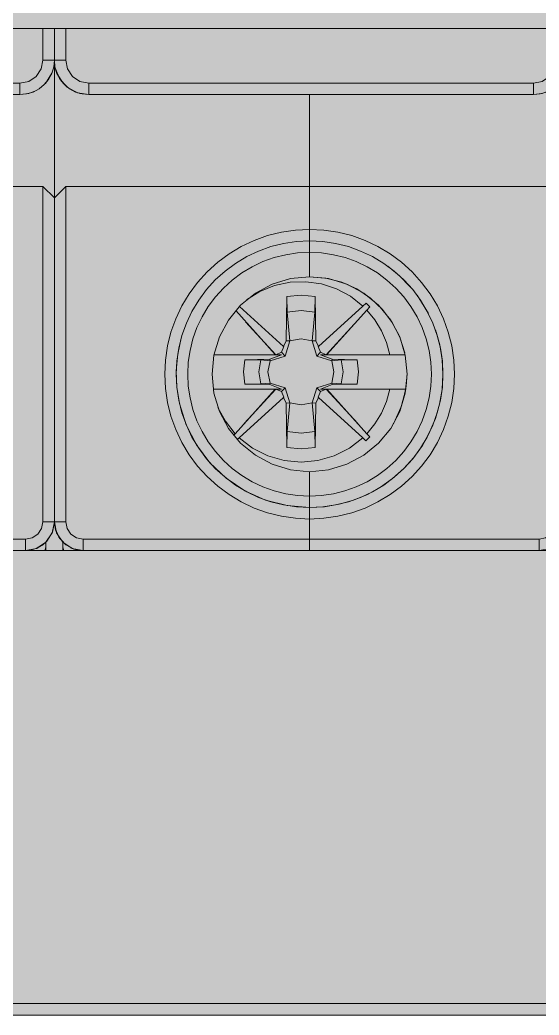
# Model space of a CAD drawing. Header units: millimetres. Extents: x 0 to 418, y -44 to 411.
# Drawn here: x 318.3 to 336.4, y 135.25 to 169.96 of the extents above; entities that cross this region are included whole.
import ezdxf
from ezdxf.enums import TextEntityAlignment as Align

# ---------------------------------------------------------------- set-up
doc = ezdxf.new("R2010")
doc.units = ezdxf.units.MM
for name, color, linetype, lineweight, true_color in [('BODY', 7, 'Continuous', 5, 0xf0f1eb), ('DETAILS', 7, 'Continuous', 5, 0x2f373d), ('LEVERS', 7, 'Continuous', 5, 0x2b7ac1), ('MARKING', 7, 'Continuous', 5, 0x2f373d), ('TERMINALS', 7, 'Continuous', 5, 0xa4adb6)]:
    doc.layers.add(name, color=color, linetype=linetype, lineweight=lineweight, true_color=true_color)
doc.layers.add('PARAMETERS', color=7, linetype='Continuous', plot=False)
doc.styles.add('BLOCK_ARIAL', font='arial.ttf')

# ---------------------------------------------------------------- blocks, each defined once
blk = doc.blocks.new('DA_4P_135')
at = {"layer": 'BODY', "true_color": 0xf0f1eb}
h = blk.add_hatch(color=7, dxfattribs=at)
h.paths.add_polyline_path([(0.9, 15.52), (0.735, 15.625), (0.651, 15.726), (0.61, 15.77), (0.53, 15.95), (0.5, 16.14), (0.5, 16.145), (0.5, 16.15), (0.5, 16.57), (0.5, 16.575), (0.5, 16.734), (0.49, 16.74), (0.442, 16.815), (0.38, 16.88), (0.373, 16.894), (0.35, 16.92), (0.307, 17.023), (0.287, 17.052), (0.275, 17.07), (0.268, 17.105), (0.258, 17.132), (0.244, 17.162), (0.22, 17.23), (0.264, 17.124), (0.261, 17.141), (0.2, 17.45), (0.2, 28.75), (0.2, 33.54), (0.2, 33.55), (0.2, 35.05), (0.2, 39.29), (0.2, 39.43), (0.2, 39.44), (0.2, 39.49), (0.2, 43.2), (0.2, 43.44), (0.2, 44.12), (0.2, 44.125), (0.2, 46.35), (0.2, 48.58), (0.2, 49.26), (0.2, 49.44), (0.2, 49.5), (0.2, 52.81), (0.2, 52.82), (0.2, 53.26), (0.2, 74.65), (0.2, 76.15), (0.205, 76.211), (0.2, 76.16), (0.2, 80.95), (0.2, 92.25), (0.275, 92.635), (0.385, 92.795), (0.49, 92.96), (0.5, 92.966), (0.5, 93.125), (0.5, 93.13), (0.5, 93.55), (0.5, 93.555), (0.5, 93.56), (0.51, 93.605), (0.555, 93.82), (0.705, 94.045), (0.708, 94.047), (0.71, 94.05), (0.93, 94.2), (1.2, 94.25), (9.1, 94.25), (17.1, 94.25), (17.37, 94.2), (17.59, 94.05), (17.592, 94.047), (17.595, 94.045), (17.63, 93.992), (17.75, 93.82), (17.8, 93.56), (17.8, 93.555), (17.8, 93.55), (17.8, 93.13), (17.8, 93.125), (17.8, 92.966), (17.81, 92.96), (17.915, 92.795), (18.025, 92.635), (18.1, 92.25), (18.175, 92.635), (18.285, 92.795), (18.39, 92.96), (18.4, 92.966), (18.4, 93.125), (18.4, 93.13), (18.4, 93.55), (18.4, 93.61), (18.47, 93.86), (18.63, 94.07), (18.713, 94.119), (18.845, 94.205), (19.1, 94.25), (27, 94.25), (35, 94.25), (35.255, 94.205), (35.43, 94.094), (35.47, 94.07), (35.473, 94.066), (35.475, 94.065), (35.63, 93.86), (35.7, 93.61), (35.7, 93.55), (35.7, 93.13), (35.7, 93.125), (35.7, 92.966), (35.71, 92.96), (35.815, 92.795), (35.925, 92.635), (36, 92.25), (36.075, 92.635), (36.185, 92.795), (36.29, 92.96), (36.3, 92.966), (36.3, 93.125), (36.3, 93.13), (36.3, 93.55), (36.3, 93.61), (36.37, 93.86), (36.53, 94.07), (36.613, 94.119), (36.745, 94.205), (37, 94.25), (44.9, 94.25), (52.9, 94.25), (53.155, 94.2), (53.285, 94.12), (53.37, 94.07), (53.373, 94.066), (53.375, 94.065), (53.53, 93.86), (53.6, 93.61), (53.6, 93.55), (53.6, 93.13), (53.6, 93.125), (53.6, 92.966), (53.61, 92.96), (53.715, 92.795), (53.825, 92.635), (53.9, 92.25), (53.975, 92.635), (54.085, 92.795), (54.19, 92.96), (54.2, 92.966), (54.2, 93.125), (54.2, 93.13), (54.2, 93.55), (54.2, 93.61), (54.27, 93.86), (54.43, 94.07), (54.565, 94.15), (54.645, 94.2), (54.9, 94.25), (62.8, 94.25), (70.8, 94.25), (71.055, 94.2), (71.185, 94.12), (71.27, 94.07), (71.273, 94.066), (71.275, 94.065), (71.43, 93.86), (71.5, 93.61), (71.5, 93.55), (71.5, 93.13), (71.5, 93.125), (71.5, 92.966), (71.51, 92.96), (71.642, 92.753), (71.725, 92.63), (71.8, 92.25), (71.875, 92.63), (71.958, 92.753), (72.09, 92.96), (72.1, 92.966), (72.1, 93.125), (72.1, 93.13), (72.1, 93.55), (72.1, 93.555), (72.1, 93.56), (72.11, 93.605), (72.155, 93.82), (72.305, 94.045), (72.308, 94.047), (72.31, 94.05), (72.53, 94.2), (72.8, 94.25), (83.2, 94.25), (99.8, 94.25), (113.3, 94.25), (126.8, 94.25), (133.8, 94.25), (134.055, 94.2), (134.275, 94.065), (134.382, 93.92), (134.43, 93.86), (134.5, 93.61), (134.5, 93.605), (134.5, 93.55), (134.5, 93.13), (134.5, 93.125), (134.5, 92.966), (134.51, 92.96), (134.642, 92.753), (134.684, 92.691), (134.725, 92.63), (134.729, 92.609), (134.745, 92.58), (134.8, 92.25), (134.8, 91.055), (134.8, 91.05), (134.8, 91), (134.8, 90.995), (134.8, 90.845), (134.8, 90.84), (134.8, 90.35), (134.8, 85.28), (134.8, 85.18), (134.8, 85.11), (134.8, 83.51), (134.8, 81.99), (134.8, 81.82), (134.8, 81.815), (134.8, 81.75), (134.8, 81.05), (134.8, 80.8), (134.8, 80.765), (134.8, 80.76), (134.8, 80.69), (134.8, 80.665), (134.8, 80.66), (134.8, 80.62), (134.8, 80.615), (134.8, 80.365), (134.8, 80.36), (134.8, 80.28), (134.8, 80.27), (134.8, 80.25), (134.8, 80.22), (134.8, 80.14), (134.8, 80.135), (134.8, 79.81), (134.8, 78.905), (134.8, 78.9), (134.8, 78.75), (134.8, 78.35), (134.8, 76.195), (134.8, 76.19), (134.8, 76.155), (134.8, 76.15), (134.8, 72.85), (134.8, 72.25), (134.8, 72.245), (134.8, 69.85), (134.8, 68.79), (134.8, 68.465), (134.8, 68.46), (134.8, 68.38), (134.8, 68.35), (134.8, 40.11), (134.8, 40.105), (134.8, 39.18), (134.8, 38.85), (134.8, 38.41), (134.8, 37.35), (134.8, 34.36), (134.8, 34.355), (134.8, 34.35), (134.8, 33.925), (134.8, 33.92), (134.8, 33.55), (134.8, 33.545), (134.8, 33.54), (134.8, 33.51), (134.8, 32.72), (134.8, 31.35), (134.8, 30.95), (134.8, 30.8), (134.8, 30.795), (134.8, 29.89), (134.8, 29.45), (134.8, 29.43), (134.8, 29.085), (134.8, 29.08), (134.8, 29.01), (134.8, 28.9), (134.8, 28.65), (134.8, 27.95), (134.8, 26.19), (134.8, 19.35), (134.8, 18.855), (134.8, 18.85), (134.8, 18.705), (134.8, 18.7), (134.8, 18.65), (134.8, 18.645), (134.8, 17.45), (134.8, 16.55), (134.8, 8.25), (134.76, 8.06), (134.655, 7.895), (134.49, 7.785), (134.3, 7.75), (133.3, 7.75), (133.12, 7.78), (133.113, 7.784), (133.11, 7.785), (133.08, 7.805), (132.96, 7.88), (132.953, 7.89), (132.945, 7.895), (132.922, 7.932), (132.845, 8.035), (132.8, 8.25), (132.8, 14.39), (132.64, 14.24), (132.46, 14.14), (132.26, 14.07), (132.05, 14.05), (122.55, 14.05), (122.165, 14.125), (121.935, 14.28), (121.84, 14.34), (121.762, 14.463), (121.625, 14.665), (121.55, 15.05), (121.55, 15.441), (121.32, 15.4), (121.08, 15.25), (120.9, 15.03), (120.81, 14.76), (120.8, 14.67), (120.8, 14.65), (120.8, 9.75), (120.8, 9.745), (120.8, 8.25), (120.77, 8.08), (120.761, 8.065), (120.76, 8.06), (120.655, 7.895), (120.518, 7.808), (120.49, 7.79), (120.3, 7.75), (119.8, 7.75), (119.62, 7.78), (119.46, 7.88), (119.452, 7.89), (119.445, 7.895), (119.422, 7.932), (119.345, 8.035), (119.3, 8.25), (119.3, 14.65), (119.3, 14.655), (119.3, 14.67), (119.29, 14.76), (119.2, 15.03), (119.02, 15.25), (118.78, 15.4), (118.5, 15.45), (113.3, 15.45), (108.1, 15.45), (107.82, 15.4), (107.58, 15.25), (107.4, 15.03), (107.31, 14.76), (107.3, 14.67), (107.3, 14.65), (107.3, 9.75), (107.3, 9.745), (107.3, 8.25), (107.27, 8.08), (107.261, 8.065), (107.26, 8.06), (107.155, 7.895), (107.018, 7.808), (106.99, 7.79), (106.8, 7.75), (106.3, 7.75), (106.12, 7.78), (105.96, 7.88), (105.952, 7.89), (105.945, 7.895), (105.922, 7.932), (105.845, 8.035), (105.8, 8.25), (105.8, 14.65), (105.8, 14.655), (105.8, 14.67), (105.79, 14.76), (105.7, 15.03), (105.52, 15.25), (105.28, 15.4), (105, 15.45), (99.8, 15.45), (94.6, 15.45), (94.32, 15.4), (94.08, 15.25), (93.9, 15.03), (93.81, 14.76), (93.8, 14.67), (93.8, 14.65), (93.8, 9.75), (93.8, 9.745), (93.8, 8.25), (93.77, 8.08), (93.761, 8.065), (93.76, 8.06), (93.655, 7.895), (93.518, 7.808), (93.49, 7.79), (93.3, 7.75), (92.8, 7.75), (92.62, 7.78), (92.46, 7.88), (92.452, 7.89), (92.445, 7.895), (92.422, 7.932), (92.345, 8.035), (92.3, 8.25), (92.3, 14.65), (92.3, 14.655), (92.3, 14.67), (92.29, 14.76), (92.2, 15.03), (92.02, 15.25), (91.78, 15.4), (91.5, 15.45), (86.3, 15.45), (80.8, 15.45), (80.61, 15.41), (80.45, 15.305), (80.395, 15.225), (80.34, 15.14), (80.3, 14.95), (80.3, 6.38), (80.3, 5.25), (80.3, 2.75), (80.3, 2.745), (80.3, 1.25), (80.27, 0.98), (80.229, 0.886), (80.225, 0.865), (80.211, 0.845), (80.17, 0.75), (80.041, 0.589), (80.01, 0.54), (79.937, 0.493), (79.803, 0.408), (79.68, 0.325), (79.3, 0.25), (71.8, 0.25), (68.35, 0.25), (68.29, 0.25), (68.12, 0.25), (68.115, 0.25), (67.55, 0.25), (67.05, 0.25), (66.485, 0.25), (66.48, 0.25), (66.31, 0.25), (66.25, 0.25), (64.2, 0.25), (64.14, 0.25), (63.97, 0.25), (63.965, 0.25), (63.4, 0.25), (62.9, 0.25), (62.335, 0.25), (62.33, 0.25), (62.16, 0.25), (62.1, 0.25), (60.05, 0.25), (59.99, 0.25), (59.82, 0.25), (59.815, 0.25), (59.25, 0.25), (58.75, 0.25), (58.185, 0.25), (58.18, 0.25), (58.01, 0.25), (57.95, 0.25), (50.45, 0.25), (50.39, 0.25), (50.22, 0.25), (50.215, 0.25), (49.65, 0.25), (49.15, 0.25), (48.585, 0.25), (48.58, 0.25), (48.41, 0.25), (48.35, 0.25), (46.3, 0.25), (46.24, 0.25), (46.07, 0.25), (46.065, 0.25), (45.5, 0.25), (45, 0.25), (44.435, 0.25), (44.43, 0.25), (44.26, 0.25), (44.2, 0.25), (42.15, 0.25), (42.09, 0.25), (41.92, 0.25), (41.915, 0.25), (41.35, 0.25), (40.85, 0.25), (40.285, 0.25), (40.28, 0.25), (40.11, 0.25), (40.05, 0.25), (32.55, 0.25), (32.49, 0.25), (32.32, 0.25), (32.315, 0.25), (31.75, 0.25), (31.25, 0.25), (30.685, 0.25), (30.68, 0.25), (30.51, 0.25), (30.45, 0.25), (28.4, 0.25), (28.34, 0.25), (28.17, 0.25), (28.165, 0.25), (27.6, 0.25), (27.1, 0.25), (26.535, 0.25), (26.53, 0.25), (26.36, 0.25), (26.3, 0.25), (24.25, 0.25), (24.19, 0.25), (24.02, 0.25), (24.015, 0.25), (23.45, 0.25), (22.95, 0.25), (22.385, 0.25), (22.38, 0.25), (22.21, 0.25), (22.15, 0.25), (20.94, 0.25), (15.86, 0.25), (15.855, 0.25), (14.65, 0.25), (14.59, 0.25), (14.42, 0.25), (14.415, 0.25), (13.85, 0.25), (13.35, 0.25), (12.785, 0.25), (12.78, 0.25), (12.61, 0.25), (12.55, 0.25), (10.5, 0.25), (10.44, 0.25), (10.27, 0.25), (10.265, 0.25), (9.7, 0.25), (9.2, 0.25), (8.635, 0.25), (8.63, 0.25), (8.46, 0.25), (8.4, 0.25), (6.35, 0.25), (6.29, 0.25), (6.12, 0.25), (6.115, 0.25), (5.55, 0.25), (5.05, 0.25), (4.485, 0.25), (4.48, 0.25), (4.31, 0.25), (4.25, 0.25), (1.6, 0.25), (1.215, 0.325), (1.055, 0.435), (0.89, 0.54), (0.758, 0.747), (0.675, 0.87), (0.6, 1.25), (0.6, 13.45), (0.9, 13.45)])
h.paths.add_polyline_path([(0.285, 76.605), (0.225, 76.4), (0.224, 76.395), (0.29, 76.61), (0.298, 76.625)], flags=0)
at = {"layer": 'LEVERS'}
blk.add_hatch(color=256, dxfattribs=at).paths.add_polyline_path([(1.4, 32.75), (1.095, 32.81), (0.835, 32.985), (0.66, 33.245), (0.6, 33.55), (0.6, 39.29), (0.6, 39.715), (0.6, 39.845), (0.6, 39.89), (0.6, 40.115), (0.66, 39.955), (0.8, 39.89), (1.2, 39.89), (2.2, 39.89), (2.2, 39.29), (2.2, 38.485), (2.2, 38.28), (2.2, 37.18), (2.2, 36.85), (2.2, 35.57), (2.2, 35.115), (2.2, 34.955), (2.495, 34.66), (2.495, 34.71), (2.495, 34.86), (2.5, 35.425), (2.5, 35.805), (2.5, 35.955), (2.5, 37.41), (2.5, 41.51), (2.2, 41.245), (2.2, 41.325), (2.2, 41.77), (2.2, 42.425), (2.2, 42.715), (2.2, 42.72), (2.23, 42.87), (2.315, 43.015), (2.45, 43.14), (2.625, 43.24), (2.8, 43.315), (2.99, 43.375), (3.2, 43.395), (3.8, 43.395), (4.1, 43.395), (4.1, 43.72), (4.1, 43.725), (4.1, 44.35), (4.335, 44.58), (13.265, 44.58), (13.5, 44.35), (13.5, 44.28), (13.5, 43.725), (13.5, 43.395), (14.1, 43.395), (14.4, 43.395), (17.5, 43.395), (17.7, 43.395), (17.8, 43.395), (18.1, 43.395), (18.4, 43.395), (18.5, 43.395), (18.7, 43.395), (21.7, 43.395), (22, 43.395), (22, 43.72), (22, 43.725), (22, 44.35), (22.235, 44.58), (31.165, 44.58), (31.4, 44.35), (31.4, 44.28), (31.4, 43.725), (31.4, 43.395), (32, 43.395), (32.3, 43.395), (35.4, 43.395), (35.6, 43.395), (35.7, 43.395), (36, 43.395), (36.3, 43.395), (36.4, 43.395), (36.6, 43.395), (39.6, 43.395), (39.9, 43.395), (39.9, 43.72), (39.9, 43.725), (39.9, 44.35), (40.135, 44.58), (49.065, 44.58), (49.3, 44.35), (49.3, 44.28), (49.3, 43.725), (49.3, 43.395), (49.9, 43.395), (50.2, 43.395), (53.3, 43.395), (53.5, 43.395), (53.6, 43.395), (53.9, 43.395), (54.2, 43.395), (54.3, 43.395), (54.5, 43.395), (57.5, 43.395), (57.8, 43.395), (57.8, 43.72), (57.8, 43.725), (57.8, 44.35), (58.035, 44.58), (66.965, 44.58), (67.2, 44.35), (67.2, 44.28), (67.2, 43.725), (67.2, 43.395), (67.8, 43.395), (68.1, 43.395), (68.5, 43.395), (68.71, 43.375), (68.9, 43.315), (69.075, 43.24), (69.25, 43.135), (69.385, 43.01), (69.47, 42.87), (69.5, 42.72), (69.5, 41.77), (69.5, 41.325), (69.5, 41.245), (69.5, 40.895), (69.5, 40.02), (71.2, 40.02), (71.2, 39.84), (71.34, 39.875), (71.4, 39.885), (71.4, 39.88), (71.4, 39.29), (71.4, 33.55), (71.34, 33.245), (71.165, 32.985), (70.905, 32.81), (70.6, 32.75), (70.6, 32.35), (62.8, 32.35), (57.8, 32.35), (55.1, 32.35), (54.865, 32.375), (54.856, 32.378), (54.79, 32.385), (54.689, 32.426), (54.64, 32.44), (54.597, 32.463), (54.435, 32.55), (54.365, 32.607), (54.35, 32.615), (54.337, 32.629), (54.25, 32.7), (54.196, 32.767), (54.1, 32.885), (54.09, 32.904), (54.08, 32.915), (54.068, 32.945), (54.013, 33.047), (54, 33.067), (53.985, 33.09), (53.925, 33.3), (53.9, 33.54), (53.9, 33.545), (53.88, 33.305), (53.815, 33.095), (53.801, 33.073), (53.7, 32.885), (53.603, 32.766), (53.55, 32.7), (53.365, 32.55), (53.203, 32.463), (53.16, 32.44), (53.111, 32.426), (53.01, 32.385), (52.944, 32.378), (52.935, 32.375), (52.7, 32.35), (44.9, 32.35), (39.9, 32.35), (37.2, 32.35), (36.965, 32.375), (36.956, 32.378), (36.89, 32.385), (36.789, 32.426), (36.74, 32.44), (36.697, 32.463), (36.535, 32.55), (36.465, 32.607), (36.45, 32.615), (36.437, 32.629), (36.35, 32.7), (36.296, 32.767), (36.2, 32.885), (36.19, 32.904), (36.18, 32.915), (36.168, 32.945), (36.113, 33.047), (36.1, 33.067), (36.085, 33.09), (36.025, 33.3), (36, 33.54), (36, 33.545), (35.98, 33.305), (35.915, 33.095), (35.901, 33.073), (35.8, 32.885), (35.703, 32.766), (35.65, 32.7), (35.465, 32.55), (35.308, 32.466), (35.26, 32.44), (35.181, 32.417), (35.11, 32.39), (35.068, 32.385), (35.035, 32.375), (34.8, 32.35), (27, 32.35), (22, 32.35), (19.3, 32.35), (19.065, 32.375), (19.032, 32.385), (18.99, 32.39), (18.919, 32.417), (18.916, 32.418), (18.905, 32.42), (18.9, 32.423), (18.84, 32.44), (18.792, 32.466), (18.635, 32.55), (18.565, 32.607), (18.55, 32.615), (18.537, 32.629), (18.45, 32.7), (18.396, 32.767), (18.3, 32.885), (18.29, 32.904), (18.28, 32.915), (18.268, 32.945), (18.213, 33.047), (18.2, 33.067), (18.185, 33.09), (18.125, 33.3), (18.1, 33.54), (18.1, 33.545), (18.08, 33.305), (18.015, 33.095), (18.001, 33.073), (17.9, 32.885), (17.803, 32.766), (17.75, 32.7), (17.565, 32.55), (17.408, 32.466), (17.36, 32.44), (17.281, 32.417), (17.21, 32.39), (17.168, 32.385), (17.135, 32.375), (16.9, 32.35), (9.1, 32.35), (4.1, 32.35), (1.4, 32.35)])
at = {"layer": 'TERMINALS', "true_color": 0xa4adb6}
blk.add_hatch(color=253, dxfattribs=at).paths.add_polyline_path([(44.652, 17.556), (44.528, 17.564), (44.405, 17.574), (44.282, 17.588), (44.159, 17.605), (44.036, 17.624), (43.915, 17.647), (43.793, 17.673), (43.673, 17.701), (43.553, 17.733), (43.434, 17.767), (43.316, 17.805), (43.198, 17.845), (43.082, 17.888), (42.967, 17.934), (42.853, 17.983), (42.741, 18.035), (42.629, 18.089), (42.519, 18.146), (42.411, 18.206), (42.304, 18.268), (42.198, 18.333), (42.094, 18.401), (41.992, 18.471), (41.891, 18.544), (41.793, 18.619), (41.696, 18.696), (41.601, 18.776), (41.508, 18.858), (41.418, 18.943), (41.329, 19.029), (41.242, 19.118), (41.158, 19.209), (41.076, 19.301), (40.996, 19.396), (40.919, 19.493), (40.844, 19.592), (40.771, 19.692), (40.701, 19.794), (40.633, 19.898), (40.568, 20.004), (40.506, 20.111), (40.446, 20.219), (40.389, 20.329), (40.335, 20.441), (40.283, 20.554), (40.234, 20.667), (40.188, 20.783), (40.145, 20.899), (40.105, 21.016), (40.067, 21.134), (40.033, 21.253), (40.001, 21.373), (39.972, 21.494), (39.947, 21.615), (39.924, 21.737), (39.904, 21.859), (39.888, 21.982), (39.874, 22.105), (39.863, 22.228), (39.856, 22.352), (39.851, 22.476), (39.85, 22.6), (39.851, 22.724), (39.856, 22.848), (39.863, 22.971), (39.874, 23.095), (39.888, 23.218), (39.904, 23.341), (39.924, 23.463), (39.947, 23.585), (39.972, 23.706), (40.001, 23.827), (40.033, 23.947), (40.067, 24.066), (40.105, 24.184), (40.145, 24.301), (40.188, 24.417), (40.234, 24.533), (40.283, 24.646), (40.335, 24.759), (40.389, 24.871), (40.446, 24.981), (40.506, 25.089), (40.568, 25.196), (40.633, 25.302), (40.701, 25.406), (40.771, 25.508), (40.844, 25.608), (40.919, 25.707), (40.996, 25.804), (41.076, 25.899), (41.158, 25.991), (41.242, 26.082), (41.329, 26.171), (41.418, 26.257), (41.508, 26.342), (41.601, 26.424), (41.696, 26.504), (41.793, 26.581), (41.891, 26.656), (41.992, 26.729), (42.094, 26.799), (42.198, 26.867), (42.304, 26.932), (42.411, 26.994), (42.519, 27.054), (42.629, 27.111), (42.741, 27.165), (42.853, 27.217), (42.967, 27.266), (43.082, 27.312), (43.198, 27.355), (43.316, 27.395), (43.434, 27.433), (43.553, 27.467), (43.673, 27.499), (43.793, 27.527), (43.915, 27.553), (44.036, 27.576), (44.159, 27.595), (44.159, 27.595), (44.159, 27.595), (44.282, 27.612), (44.405, 27.626), (44.528, 27.636), (44.652, 27.644), (44.776, 27.648), (44.9, 27.65), (45.024, 27.648), (45.148, 27.644), (45.271, 27.636), (45.395, 27.626), (45.518, 27.612), (45.641, 27.595), (45.763, 27.576), (45.885, 27.553), (46.006, 27.527), (46.127, 27.499), (46.247, 27.467), (46.366, 27.433), (46.484, 27.395), (46.601, 27.355), (46.717, 27.312), (46.832, 27.266), (46.946, 27.217), (47.059, 27.165), (47.17, 27.111), (47.28, 27.054), (47.389, 26.994), (47.496, 26.932), (47.602, 26.867), (47.705, 26.799), (47.808, 26.729), (47.908, 26.656), (48.007, 26.581), (48.103, 26.504), (48.198, 26.424), (48.291, 26.342), (48.382, 26.257), (48.471, 26.171), (48.557, 26.082), (48.642, 25.991), (48.724, 25.899), (48.803, 25.804), (48.881, 25.707), (48.956, 25.608), (49.029, 25.508), (49.099, 25.406), (49.166, 25.302), (49.231, 25.196), (49.294, 25.089), (49.353, 24.981), (49.411, 24.871), (49.465, 24.759), (49.517, 24.646), (49.565, 24.533), (49.611, 24.417), (49.655, 24.301), (49.695, 24.184), (49.732, 24.066), (49.767, 23.947), (49.798, 23.827), (49.827, 23.706), (49.853, 23.585), (49.875, 23.463), (49.895, 23.341), (49.912, 23.218), (49.925, 23.095), (49.936, 22.971), (49.944, 22.848), (49.948, 22.724), (49.95, 22.6), (49.948, 22.476), (49.944, 22.352), (49.936, 22.228), (49.925, 22.105), (49.912, 21.982), (49.895, 21.859), (49.875, 21.737), (49.853, 21.615), (49.827, 21.494), (49.798, 21.373), (49.767, 21.253), (49.732, 21.134), (49.695, 21.016), (49.655, 20.899), (49.611, 20.783), (49.565, 20.667), (49.517, 20.554), (49.465, 20.441), (49.411, 20.329), (49.353, 20.219), (49.294, 20.111), (49.231, 20.004), (49.166, 19.898), (49.099, 19.794), (49.029, 19.692), (48.956, 19.592), (48.881, 19.493), (48.803, 19.396), (48.724, 19.301), (48.642, 19.209), (48.557, 19.118), (48.471, 19.029), (48.382, 18.943), (48.291, 18.858), (48.198, 18.776), (48.103, 18.696), (48.007, 18.619), (47.908, 18.544), (47.808, 18.471), (47.705, 18.401), (47.602, 18.333), (47.496, 18.268), (47.389, 18.206), (47.28, 18.146), (47.17, 18.089), (47.059, 18.035), (46.946, 17.983), (46.832, 17.934), (46.717, 17.888), (46.601, 17.845), (46.484, 17.805), (46.366, 17.767), (46.247, 17.733), (46.127, 17.701), (46.006, 17.673), (45.885, 17.647), (45.763, 17.624), (45.641, 17.605), (45.518, 17.588), (45.395, 17.574), (45.271, 17.564), (45.271, 17.564), (45.271, 17.564), (45.148, 17.556), (45.024, 17.552), (44.9, 17.55), (44.776, 17.552)])
at = {"layer": 'DETAILS', "color": 250, "linetype": 'ByBlock', "lineweight": 5, "true_color": 0x2f373d}
for p, q in [((69.199, 34.661), (2.5, 34.661)), ((35.6, 34.661), (35.6, 33.55)), ((36, 33.55), (36, 34.661)), ((36, 33.55), (36, 34.661)), ((36.4, 33.55), (36.4, 34.661)), ((35.6, 33.55), (36, 33.55)), ((36, 33.55), (36.4, 33.55)), ((36, 33.545), (36, 28.75)), ((36, 33.545), (36, 28.75)), ((34.8, 32.75), (19.3, 32.75)), ((34.8, 32.35), (34.8, 32.75)), ((52.7, 32.75), (37.2, 32.75)), ((37.2, 32.75), (37.2, 32.35)), ((52.7, 32.35), (52.7, 32.75)), ((34.8, 32.35), (27, 32.35)), ((34.8, 32.35), (34.8, 32.35)), ((37.2, 32.35), (39.9, 32.35)), ((37.2, 32.35), (37.2, 32.35)), ((37.2, 32.35), (39.9, 32.35)), ((37.2, 32.35), (37.2, 32.35)), ((37.2, 32.35), (39.9, 32.35)), ((37.2, 32.35), (52.7, 32.35)), ((37.7, 32.35), (37.7, 32.35)), ((44.9, 32.35), (39.9, 32.35)), ((39.9, 32.35), (39.9, 32.35)), ((39.9, 32.35), (39.9, 32.35)), ((39.9, 32.35), (39.9, 32.35)), ((39.9, 32.35), (39.9, 32.35)), ((39.9, 32.35), (44.9, 32.35)), ((39.9, 32.35), (39.9, 32.35)), ((39.9, 32.35), (39.9, 32.35)), ((44.9, 32.35), (44.9, 32.35)), ((44.9, 32.35), (44.9, 29.15)), ((44.9, 32.35), (44.9, 32.35)), ((44.9, 32.35), (44.9, 29.15)), ((52.7, 32.35), (44.9, 32.35)), ((44.9, 32.35), (44.9, 32.35)), ((44.9, 32.35), (44.9, 32.35)), ((52.2, 32.35), (52.2, 32.35)), ((52.7, 32.35), (52.7, 32.35)), ((35.6, 29.15), (27, 29.15)), ((35.6, 29.15), (36, 28.75)), ((35.6, 29.15), (35.6, 17.45)), ((36, 28.75), (36.4, 29.15)), ((36.4, 17.45), (36.4, 29.15)), ((36.4, 29.15), (44.9, 29.15)), ((44.9, 29.15), (44.9, 27.65)), ((53.5, 29.15), (44.9, 29.15)), ((44.9, 27.65), (44.9, 29.15)), ((36, 17.45), (36, 28.75)), ((36, 17.45), (36, 28.75)), ((44.9, 27.25), (44.9, 26.85)), ((44.9, 27.25), (44.9, 26.85)), ((44.9, 26), (44.9, 26.85)), ((44.9, 26), (44.9, 26.85)), ((44.107, 25.312), (44.08, 23.766)), ((45.12, 23.766), (45.093, 25.312)), ((42.323, 24.818), (43.704, 23.282)), ((43.992, 23.57), (42.457, 24.964)), ((46.757, 24.975), (45.208, 23.57)), ((45.495, 23.282), (46.895, 24.837)), ((42.67, 24.432), (43.721, 23.278)), ((46.576, 24.483), (45.477, 23.279)), ((43.992, 23.57), (44.08, 23.766)), ((44.212, 23.76), (44.08, 23.766)), ((44.988, 23.76), (45.12, 23.766)), ((45.12, 23.766), (45.208, 23.57)), ((43.704, 23.282), (41.569, 23.28)), ((43.72, 23.28), (41.569, 23.28)), ((43.518, 23.124), (43.925, 23.28)), ((43.721, 23.278), (43.704, 23.282)), ((43.917, 23.363), (43.721, 23.278)), ((43.854, 23.28), (43.787, 23.28)), ((44.002, 23.562), (43.917, 23.363)), ((44.046, 23.233), (43.917, 23.363)), ((45.153, 23.233), (45.283, 23.363)), ((45.198, 23.562), (45.283, 23.363)), ((45.275, 23.28), (45.681, 23.124)), ((45.329, 23.28), (45.275, 23.28)), ((45.283, 23.363), (45.477, 23.279)), ((45.426, 23.28), (45.378, 23.28)), ((45.495, 23.282), (45.477, 23.279)), ((48.231, 23.28), (45.478, 23.28)), ((47.692, 23.28), (45.495, 23.282)), ((42.638, 23.105), (43.518, 23.124)), ((43.519, 23.068), (43.518, 23.124)), ((45.681, 23.124), (45.68, 23.068)), ((45.681, 23.124), (46.561, 23.104)), ((43.518, 22.236), (42.638, 22.256)), ((43.519, 22.292), (43.518, 22.236)), ((43.925, 22.08), (43.518, 22.236)), ((45.681, 22.236), (45.275, 22.08)), ((45.68, 22.292), (45.681, 22.236)), ((46.561, 22.255), (45.681, 22.236)), ((41.54, 22.08), (43.704, 22.078)), ((41.54, 22.08), (43.722, 22.08)), ((43.704, 22.078), (42.304, 20.523)), ((43.723, 22.081), (42.623, 20.877)), ((43.704, 22.078), (43.723, 22.081)), ((43.723, 22.081), (43.917, 21.997)), ((43.773, 22.08), (43.821, 22.08)), ((43.872, 22.08), (43.925, 22.08)), ((44.046, 22.127), (43.917, 21.997)), ((43.917, 21.997), (44.002, 21.798)), ((45.153, 22.127), (45.283, 21.997)), ((45.283, 21.997), (45.198, 21.798)), ((45.275, 22.08), (45.327, 22.08)), ((45.477, 22.081), (45.283, 21.997)), ((45.379, 22.08), (45.426, 22.08)), ((45.477, 22.081), (46.576, 20.877)), ((45.477, 22.081), (45.495, 22.078)), ((45.478, 22.08), (47.688, 22.08)), ((45.495, 22.078), (47.692, 22.08)), ((46.895, 20.523), (45.495, 22.078)), ((47.692, 22.08), (48.251, 22.08)), ((40.359, 21.6), (40.359, 21.6)), ((42.443, 20.384), (43.992, 21.79)), ((44.08, 21.594), (43.992, 21.79)), ((44.212, 21.6), (44.08, 21.594)), ((44.08, 21.594), (44.107, 20.048)), ((44.988, 21.6), (45.12, 21.594)), ((45.093, 20.048), (45.12, 21.594)), ((45.208, 21.79), (45.12, 21.594)), ((45.208, 21.79), (46.757, 20.384)), ((44.9, 18.35), (44.9, 19.2)), ((44.9, 19.2), (44.9, 19.2)), ((44.9, 18.35), (44.9, 19.2)), ((43.13, 18.3), (43.13, 18.3)), ((43.13, 18.3), (43.13, 18.3)), ((44.9, 18.35), (44.9, 17.95)), ((44.9, 18.35), (44.9, 17.95)), ((35.6, 17.45), (36, 17.45)), ((36, 17.45), (36.4, 17.45)), ((44.9, 17.55), (44.9, 16.85)), ((44.9, 17.55), (44.9, 16.85)), ((35, 16.85), (27, 16.85)), ((35, 16.45), (35, 16.85)), ((44.9, 16.85), (37, 16.85)), ((37, 16.85), (37, 16.45)), ((44.9, 16.85), (44.9, 16.45)), ((52.9, 16.85), (44.9, 16.85)), ((44.9, 16.85), (44.9, 16.45)), ((52.9, 16.45), (52.9, 16.85)), ((71.8, 16.45), (5.6, 16.45)), ((35, 16.45), (27, 16.45)), ((37, 16.45), (44.9, 16.45)), ((52.9, 16.45), (44.9, 16.45)), ((1.6, 0.65), (71.8, 0.65)), ((1.6, 0.25), (71.8, 0.25)), ((40.05, 0.25), (40.05, 0.25)), ((42.15, 0.25), (42.15, 0.25)), ((44.2, 0.25), (44.2, 0.25)), ((46.3, 0.25), (46.3, 0.25)), ((48.35, 0.25), (48.35, 0.25)), ((50.45, 0.25), (50.45, 0.25))]:
    blk.add_line(p, q, dxfattribs=at)
for points in [[(35.6, 33.55), (35.539, 33.244), (35.366, 32.984), (35.106, 32.811), (34.8, 32.75)], [(36, 33.55), (35.977, 33.316), (35.908, 33.091), (35.798, 32.883), (35.648, 32.702), (35.467, 32.552), (35.259, 32.441), (35.034, 32.373), (34.8, 32.35)], [(36, 33.547), (35.978, 33.306), (35.916, 33.094), (35.688, 32.743)], [(37.2, 32.35), (36.966, 32.373), (36.741, 32.441), (36.533, 32.552), (36.351, 32.702), (36.202, 32.883), (36.091, 33.091), (36.023, 33.316), (36, 33.55)], [(36.311, 32.744), (36.085, 33.092), (36.023, 33.302), (36, 33.54)], [(37.2, 32.75), (36.894, 32.811), (36.634, 32.984), (36.461, 33.244), (36.4, 33.55)], [(53.5, 33.55), (53.439, 33.244), (53.266, 32.984), (53.006, 32.811), (52.7, 32.75)], [(53.9, 33.55), (53.877, 33.316), (53.808, 33.091), (53.698, 32.883), (53.548, 32.701), (53.367, 32.552), (53.159, 32.441), (52.934, 32.373), (52.7, 32.35)], [(35.9, 33.057), (35.9, 33.071)], [(36.029, 33.287), (36.182, 32.914), (36.45, 32.613), (36.803, 32.418), (37.2, 32.35)], [(36.029, 33.287), (36.182, 32.914), (36.45, 32.613), (36.803, 32.418), (37.2, 32.35)], [(36.1, 33.07), (36.1, 33.057)], [(35.344, 32.48), (35.111, 32.388), (34.8, 32.35)], [(37.2, 32.35), (36.89, 32.387), (36.657, 32.48)], [(37.3, 32.35), (37.3, 32.35)], [(37.3, 32.35), (37.3, 32.35)], [(52.2, 32.35), (52.2, 32.35)], [(52.6, 32.35), (52.6, 32.35)], [(53.244, 32.48), (53.011, 32.387), (52.7, 32.35)], [(44.9, 27.65), (44.405, 27.626), (43.915, 27.553), (43.434, 27.433), (42.967, 27.266), (42.519, 27.054), (42.094, 26.799), (41.696, 26.504), (41.329, 26.171), (40.996, 25.804), (40.701, 25.406), (40.446, 24.981), (40.234, 24.533), (40.067, 24.066), (39.947, 23.585), (39.874, 23.095), (39.85, 22.6), (39.874, 22.105), (39.947, 21.615), (40.067, 21.134), (40.234, 20.667), (40.446, 20.219), (40.701, 19.794), (40.996, 19.396), (41.329, 19.029), (41.696, 18.696), (42.094, 18.401), (42.519, 18.146), (42.967, 17.934), (43.434, 17.767), (43.915, 17.647), (44.405, 17.574), (44.9, 17.55)], [(44.9, 27.65), (44.9, 27.367), (44.9, 27.28), (44.9, 27.25)], [(44.9, 27.65), (44.9, 27.367), (44.9, 27.28), (44.9, 27.25)], [(44.9, 27.65), (45.395, 27.626), (45.885, 27.553), (46.366, 27.433), (46.832, 27.266), (47.28, 27.054), (47.705, 26.799), (48.103, 26.504), (48.471, 26.171), (48.804, 25.804), (49.099, 25.406), (49.353, 24.981), (49.565, 24.533), (49.732, 24.066), (49.853, 23.585), (49.925, 23.095), (49.95, 22.6), (49.925, 22.105), (49.853, 21.615), (49.732, 21.134), (49.565, 20.667), (49.353, 20.219), (49.099, 19.794), (48.803, 19.396), (48.471, 19.029), (48.103, 18.696), (47.705, 18.401), (47.28, 18.146), (46.832, 17.934), (46.366, 17.767), (45.885, 17.647), (45.395, 17.574), (44.9, 17.55)], [(44.9, 17.95), (44.444, 17.972), (43.993, 18.039), (43.55, 18.15), (43.12, 18.304), (42.708, 18.499), (42.316, 18.734), (41.95, 19.006), (41.612, 19.312), (41.305, 19.65), (41.033, 20.017), (40.799, 20.408), (40.604, 20.821), (40.45, 21.25), (40.339, 21.693), (40.272, 22.144), (40.25, 22.6), (40.272, 23.056), (40.339, 23.507), (40.45, 23.95), (40.604, 24.38), (40.799, 24.792), (41.033, 25.184), (41.305, 25.55), (41.612, 25.888), (41.95, 26.195), (42.316, 26.466), (42.708, 26.701), (43.12, 26.896), (43.55, 27.05), (43.993, 27.161), (44.444, 27.228), (44.9, 27.25)], [(44.9, 27.25), (45.356, 27.228), (45.807, 27.161), (46.25, 27.05), (46.679, 26.896), (47.092, 26.701), (47.483, 26.466), (47.85, 26.194), (48.188, 25.888), (48.494, 25.55), (48.766, 25.183), (49.001, 24.792), (49.196, 24.379), (49.35, 23.95), (49.46, 23.507), (49.527, 23.056), (49.55, 22.6), (49.527, 22.144), (49.46, 21.693), (49.35, 21.25), (49.196, 20.82), (49.001, 20.408), (48.766, 20.017), (48.494, 19.65), (48.188, 19.312), (47.85, 19.005), (47.483, 18.734), (47.092, 18.499), (46.679, 18.304), (46.25, 18.15), (45.807, 18.039), (45.356, 17.972), (44.9, 17.95)], [(44.9, 18.35), (44.483, 18.371), (44.071, 18.432), (43.666, 18.533), (43.273, 18.674), (42.896, 18.852), (42.539, 19.066), (42.204, 19.315), (41.895, 19.595), (41.615, 19.904), (41.366, 20.239), (41.152, 20.597), (40.973, 20.974), (40.833, 21.366), (40.732, 21.771), (40.67, 22.184), (40.65, 22.6), (40.67, 23.017), (40.732, 23.429), (40.833, 23.834), (40.973, 24.226), (41.152, 24.604), (41.366, 24.961), (41.615, 25.296), (41.895, 25.605), (42.204, 25.885), (42.539, 26.134), (42.896, 26.348), (43.273, 26.527), (43.666, 26.667), (44.071, 26.768), (44.483, 26.83), (44.9, 26.85)], [(44.9, 26.85), (45.316, 26.83), (45.729, 26.768), (46.134, 26.667), (46.526, 26.526), (46.903, 26.348), (47.261, 26.134), (47.596, 25.885), (47.905, 25.605), (48.185, 25.296), (48.434, 24.961), (48.648, 24.603), (48.826, 24.226), (48.967, 23.834), (49.068, 23.429), (49.129, 23.017), (49.15, 22.6), (49.129, 22.183), (49.068, 21.771), (48.967, 21.366), (48.826, 20.974), (48.648, 20.597), (48.434, 20.239), (48.185, 19.904), (47.905, 19.595), (47.596, 19.315), (47.261, 19.066), (46.903, 18.852), (46.526, 18.673), (46.133, 18.533), (45.729, 18.432), (45.316, 18.37), (44.9, 18.35)], [(47.623, 26.369), (48.037, 26.032), (48.41, 25.649)], [(44.9, 19.2), (44.236, 19.265), (43.599, 19.459), (43.011, 19.773), (42.496, 20.196), (42.073, 20.711), (41.759, 21.299), (41.565, 21.937), (41.5, 22.6), (41.565, 23.263), (41.759, 23.901), (42.073, 24.489), (42.496, 25.004), (43.011, 25.427), (43.599, 25.741), (44.237, 25.935), (44.9, 26)], [(44.9, 19.2), (44.236, 19.265), (43.599, 19.459), (43.011, 19.773), (42.496, 20.196), (42.073, 20.711), (41.759, 21.299), (41.565, 21.937), (41.5, 22.6), (41.565, 23.263), (41.759, 23.901), (42.073, 24.489), (42.496, 25.004), (43.011, 25.427), (43.599, 25.741), (44.237, 25.935), (44.9, 26)], [(42.702, 25.194), (43.169, 25.486), (43.68, 25.693), (44.219, 25.807), (44.769, 25.825), (45.315, 25.748), (45.839, 25.576), (46.324, 25.316), (46.757, 24.975)], [(44.9, 26), (45.563, 25.935), (46.201, 25.741), (46.789, 25.427), (47.304, 25.004), (47.727, 24.489), (48.041, 23.901), (48.234, 23.263), (48.3, 22.6), (48.234, 21.937), (48.041, 21.299), (47.727, 20.711), (47.304, 20.196), (46.789, 19.773), (46.201, 19.459), (45.563, 19.265), (44.9, 19.2)], [(44.9, 26), (45.471, 25.952), (46.025, 25.808), (46.548, 25.574), (47.024, 25.255), (47.439, 24.861), (47.783, 24.402), (48.044, 23.893), (48.217, 23.346)], [(45.093, 25.312), (44.6, 25.358), (44.107, 25.312)], [(48.645, 25.356), (49.042, 24.713)], [(44.116, 24.761), (44.107, 25.312)], [(45.083, 24.761), (45.093, 25.312)], [(46.866, 25.079), (46.757, 24.975)], [(46.999, 24.945), (46.867, 25.078)], [(45.083, 24.761), (44.6, 24.817), (44.116, 24.761)], [(44.212, 23.76), (44.116, 24.761)], [(44.988, 23.76), (45.083, 24.761)], [(46.895, 24.837), (46.999, 24.945)], [(46.895, 24.837), (47.175, 24.494), (47.404, 24.115), (47.577, 23.708), (47.692, 23.28)], [(42.742, 24.353), (42.741, 24.352)], [(46.459, 24.352), (46.458, 24.353)], [(49.286, 24.143), (49.436, 23.621)], [(49.308, 24.08), (49.436, 23.621)], [(40.424, 23.86), (40.302, 23.297), (40.251, 22.723), (40.272, 22.148), (40.363, 21.579)], [(44.212, 23.76), (44.046, 23.233)], [(44.212, 23.76), (44.6, 23.83), (44.988, 23.76)], [(49.436, 23.621), (49.522, 23.107), (49.55, 22.587), (49.519, 22.068), (49.431, 21.555), (49.286, 21.055), (49.085, 20.574), (48.833, 20.119), (48.531, 19.695), (48.183, 19.307), (47.795, 18.961), (47.37, 18.66), (46.914, 18.409), (46.433, 18.21), (45.933, 18.066), (45.419, 17.979), (44.9, 17.95)], [(45.153, 23.233), (44.988, 23.76)], [(42.173, 23.281), (42.173, 23.28)], [(43.704, 23.282), (43.721, 23.278)], [(43.721, 23.278), (43.925, 23.28)], [(44.002, 23.562), (43.992, 23.57)], [(45.198, 23.562), (45.208, 23.57)], [(45.275, 23.28), (45.477, 23.279)], [(45.477, 23.279), (45.495, 23.282)], [(47.027, 23.28), (47.027, 23.281)], [(48.231, 23.28), (47.692, 23.28)], [(42.638, 22.256), (42.593, 22.68), (42.638, 23.105)], [(42.638, 23.105), (43.194, 23.097)], [(43.194, 23.097), (43.134, 22.68), (43.194, 22.263)], [(43.194, 23.097), (43.519, 23.068)], [(43.519, 22.292), (43.449, 22.68), (43.519, 23.068)], [(44.046, 23.233), (43.519, 23.068)], [(45.68, 23.068), (45.153, 23.233)], [(46.005, 23.097), (45.68, 23.068)], [(45.68, 23.068), (45.75, 22.68), (45.68, 22.292)], [(46.561, 23.104), (46.005, 23.097)], [(46.005, 22.263), (46.066, 22.68), (46.005, 23.097)], [(46.561, 23.104), (46.607, 22.68), (46.561, 22.255)], [(48.3, 22.639), (48.266, 22.179), (48.175, 21.727), (48.028, 21.289), (47.829, 20.873)], [(48.251, 22.08), (48.3, 22.639)], [(43.194, 22.263), (42.638, 22.256)], [(43.194, 22.263), (43.519, 22.292)], [(43.519, 22.292), (44.046, 22.127)], [(45.153, 22.127), (45.68, 22.292)], [(45.68, 22.292), (46.005, 22.263)], [(46.005, 22.263), (46.561, 22.255)], [(42.173, 22.08), (42.173, 22.079)], [(43.723, 22.081), (43.704, 22.078)], [(43.925, 22.08), (43.723, 22.081)], [(44.046, 22.127), (44.212, 21.6)], [(44.988, 21.6), (45.153, 22.127)], [(45.477, 22.081), (45.275, 22.08)], [(45.495, 22.078), (45.477, 22.081)], [(47.692, 22.08), (47.577, 21.652), (47.404, 21.245), (47.175, 20.866), (46.895, 20.523)], [(47.027, 22.079), (47.027, 22.08)], [(48.251, 22.08), (47.692, 22.08)], [(48.251, 22.08), (48.092, 21.458), (47.829, 20.873)], [(44.9, 17.95), (44.119, 18.016), (43.361, 18.212), (42.646, 18.533), (41.995, 18.969), (41.427, 19.508), (40.957, 20.135), (40.599, 20.832), (40.363, 21.579)], [(43.992, 21.79), (44.002, 21.798)], [(44.116, 20.599), (44.212, 21.6)], [(44.988, 21.6), (44.6, 21.53), (44.212, 21.6)], [(45.083, 20.599), (44.988, 21.6)], [(45.208, 21.79), (45.198, 21.798)], [(42.303, 20.524), (41.962, 20.958), (41.703, 21.443)], [(42.741, 21.008), (42.742, 21.007)], [(46.458, 21.007), (46.459, 21.008)], [(42.251, 20.468), (42.304, 20.523)], [(44.107, 20.048), (44.116, 20.599)], [(44.116, 20.599), (44.6, 20.543), (45.083, 20.599)], [(45.093, 20.048), (45.083, 20.599)], [(46.999, 20.415), (46.895, 20.523)], [(42.443, 20.384), (42.377, 20.321)], [(46.757, 20.384), (46.288, 20.021), (45.76, 19.751), (45.19, 19.586), (44.6, 19.53), (44.009, 19.586), (43.44, 19.751), (42.911, 20.021), (42.443, 20.384)], [(46.757, 20.384), (46.865, 20.28)], [(46.999, 20.415), (46.865, 20.28)], [(44.107, 20.048), (44.6, 20.002), (45.093, 20.048)], [(44.9, 17.95), (44.9, 17.55)], [(44.9, 17.95), (44.9, 17.55)], [(36, 17.45), (35.924, 17.067), (35.707, 16.743), (35.382, 16.526), (35, 16.45)], [(35.6, 17.45), (35.554, 17.22), (35.424, 17.026), (35.229, 16.896), (35, 16.85)], [(35.001, 16.45), (35.383, 16.526), (35.707, 16.743), (35.924, 17.067), (36, 17.449)], [(35.001, 16.45), (35.383, 16.526), (35.707, 16.743), (35.924, 17.067), (36, 17.449)], [(36, 17.449), (35.932, 17.089), (35.739, 16.777), (35.585, 16.639), (35.405, 16.536), (35.207, 16.472), (35.001, 16.45)], [(36, 17.448), (35.924, 17.067), (35.708, 16.744), (35.385, 16.527), (35.004, 16.45)], [(36, 17.448), (35.924, 17.067), (35.708, 16.744), (35.385, 16.527), (35.004, 16.45)], [(37, 16.45), (36.617, 16.526), (36.293, 16.743), (36.076, 17.067), (36, 17.45)], [(36, 17.448), (36, 17.44)], [(36.093, 17.029), (36.025, 17.226), (36, 17.441)], [(36.4, 17.45), (36.445, 17.22), (36.575, 17.026), (36.77, 16.896), (37, 16.85)], [(53.9, 17.45), (53.824, 17.067), (53.607, 16.743), (53.282, 16.526), (52.9, 16.45)], [(53.5, 17.45), (53.454, 17.22), (53.324, 17.026), (53.129, 16.896), (52.9, 16.85)], [(35.95, 17.138), (35.919, 17.057)], [(36.024, 17.231), (36.152, 16.92), (36.375, 16.669), (36.668, 16.507), (36.999, 16.45)], [(36.999, 16.45), (36.668, 16.507), (36.375, 16.669), (36.152, 16.92), (36.024, 17.231)], [(36.995, 16.45), (36.681, 16.502), (36.399, 16.651), (36.178, 16.88), (36.04, 17.168)], [(35.699, 16.735), (35.372, 16.522)], [(35.7, 16.573), (35.7, 16.736)], [(35.7, 16.736), (35.7, 16.573)], [(35.7, 16.573), (35.7, 16.736)], [(36.3, 16.573), (36.3, 16.736)], [(36.3, 16.573), (36.3, 16.736)], [(35.014, 16.45), (35.005, 16.45)], [(35.005, 16.45), (35.007, 16.45)], [(35.006, 16.45), (35.007, 16.45)], [(35.006, 16.45), (35.007, 16.45)], [(35.7, 16.573), (35.671, 16.45)], [(35.7, 16.573), (35.7, 16.45)], [(35.7, 16.45), (35.7, 16.573)], [(35.7, 16.573), (35.7, 16.45)], [(35.7, 16.45), (35.7, 16.573)], [(35.7, 16.573), (35.7, 16.573)], [(35.7, 16.573), (35.7, 16.45)], [(36.3, 16.45), (36.3, 16.573)], [(36.3, 16.45), (36.3, 16.573)], [(36.329, 16.45), (36.3, 16.573)], [(36.3, 16.573), (36.3, 16.573)], [(36.3, 16.573), (36.3, 16.45)], [(36.3, 16.572), (36.3, 16.45)], [(36.3, 16.572), (36.3, 16.45)], [(36.995, 16.45), (36.774, 16.475), (36.569, 16.548)], [(36.993, 16.45), (36.994, 16.45)], [(36.993, 16.45), (36.994, 16.45)], [(37, 16.45), (37, 16.45)], [(39.5, 16.45), (39.5, 16.45)], [(40.699, 16.45), (40.698, 16.45)], [(40.699, 16.45), (40.698, 16.45)], [(49.201, 16.45), (49.201, 16.45)], [(49.201, 16.45), (49.201, 16.45)], [(50.4, 16.45), (50.4, 16.45)], [(40.05, 0.25), (40.111, 0.25), (40.284, 0.25), (40.85, 0.25)], [(41.349, 0.25), (41.915, 0.25), (42.089, 0.25), (42.15, 0.25)], [(44.2, 0.25), (44.261, 0.25), (44.434, 0.25), (45, 0.25)], [(45.499, 0.25), (46.065, 0.25), (46.239, 0.25), (46.3, 0.25)], [(48.35, 0.25), (48.411, 0.25), (48.584, 0.25), (49.15, 0.25)], [(49.649, 0.25), (50.215, 0.25), (50.389, 0.25), (50.45, 0.25)]]:
    blk.add_lwpolyline(points, dxfattribs=at)
at = {"layer": 'MARKING', "color": 250, "true_color": 0x2f373d, "style": 'BLOCK_ARIAL'}
for tag, p, height in [('IDN_MA', (89, 73), 2.2), ('CURVE', (2, 68.6), 3), ('IN_A', (4.5, 68.6), 3), ('LEAK_TYPE', (89, 65.8), 2.2), ('UE_V', (2, 66.1), 1.4)]:
    blk.add_attdef(tag, p, '', height=height, dxfattribs=at)
blk.add_attdef('ICN_A', text='', height=1.8, dxfattribs=at).set_placement((7.25, 57.3), align=Align.MIDDLE_CENTER)
at = {"layer": 'PARAMETERS', "color": 250, "true_color": 0x2f373d, "style": 'BLOCK_ARIAL', "flags": 1}
for tag in ['WIDTH_MM', 'STANDARD', 'UIMP_KV', 'DESCRIPTION', 'POLES', 'FREQ_HZ', 'HEIGHT_MM', 'RELEASE_TYPE', 'DEPTH_MM', 'ICS_KA', 'ID', 'IP']:
    blk.add_attdef(tag, (2, 20), '', height=0.4, dxfattribs=at)

msp = doc.modelspace()

# ---------------------------------------------------------------- block references
msp.add_blockref('DA_4P_135', (283.5, 135))

doc.saveas('drawing.dxf')
